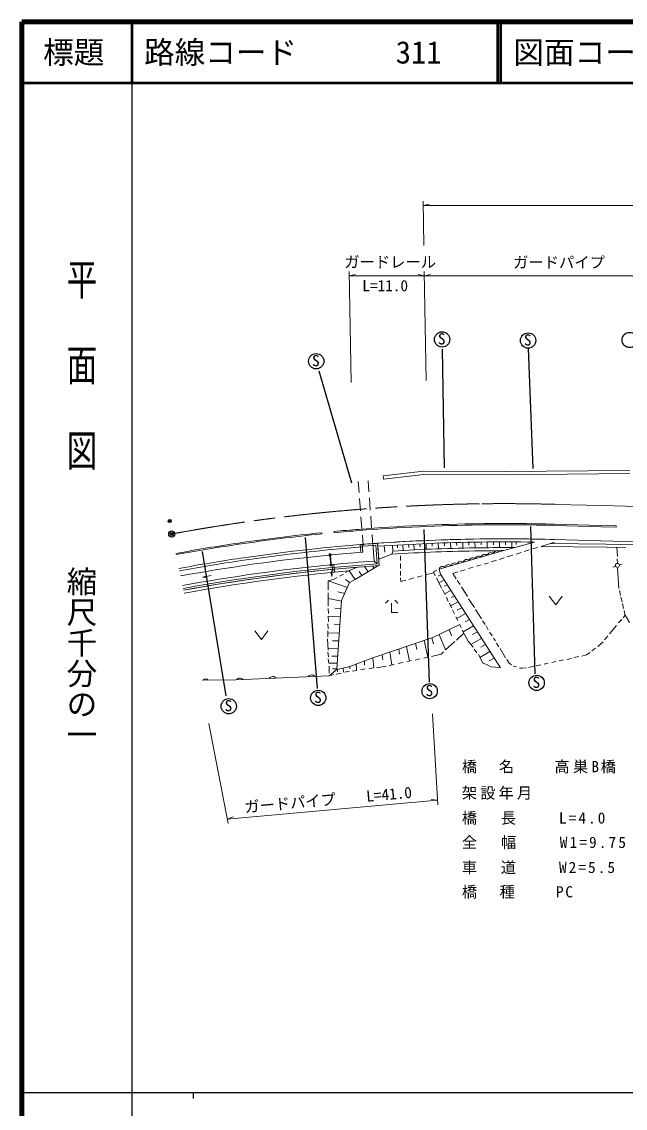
# Model space of a CAD drawing. Units: millimetres, scale not verified. Extents: x 40000 to 680000, y 20000 to 380000.
# Drawn here: x 40000 to 138661, y 202409 to 380000 of the extents above; entities that cross this region are included whole.
import ezdxf
from ezdxf.enums import TextEntityAlignment as Align

# ---------------------------------------------------------------- set-up
doc = ezdxf.new("R2010")
doc.units = ezdxf.units.MM
doc.header["$LTSCALE"] = 1000
doc.header["$PDMODE"] = 32
doc.header["$PDSIZE"] = 500
doc.linetypes.add('CHAIN', pattern=[18.5, 12, -1.5, 3.5, -1.5])
for name, color, linetype, lineweight in [('M-BGD', 7, 'Continuous', 13), ('M-BMK', 2, 'CHAIN', 13), ('M-BMK-SRVR', 3, 'Continuous', 25), ('M-STR-HTXT', 7, 'Continuous', 13), ('M-STR-STR1', 1, 'Continuous', 13), ('M-TTL', 2, 'Continuous', 140), ('M-TTL-BAND', 7, 'Continuous', 25), ('M-TTL-LINE', 7, 'Continuous', 50)]:
    doc.layers.add(name, color=color, linetype=linetype, lineweight=lineweight)
doc.layers.add('M-OTRS', color=6, linetype='Continuous')
doc.layers.add('M-TTL-TXT', color=7, linetype='Continuous')
doc.styles.add('@ＭＳ ゴシック', font='')
doc.styles.add('ＭＳ ゴシック', font='')
doc.styles.get('@ＭＳ ゴシック').set_extended_font_data('@MS Gothic')
doc.styles.get('ＭＳ ゴシック').set_extended_font_data('MS Gothic')

msp = doc.modelspace()

# ---------------------------------------------------------------- linework, layer by layer
at = {"layer": 'M-BGD', "lineweight": 25}
for p, q in [((109086, 307063), (108764, 326494)), ((123601, 306992), (122853, 326565)), ((93968, 304572), (88614, 322908)), ((106640, 272060), (105778, 297010)), ((123950, 273391), (123203, 297507)), ((88326, 270994), (86391, 295705)), ((73437, 269825), (69545, 293391))]:
    msp.add_line(p, q, dxfattribs=at)
at = {"layer": 'M-BGD'}
for p, q in [((99064, 305756), (105689, 306535)), ((99064, 305756), (99125, 305239)), ((99125, 305239), (105718, 306014)), ((105689, 306535), (118901, 306473)), ((105718, 306014), (118902, 305953)), ((118901, 306473), (139423, 306676)), ((118902, 305953), (139410, 306156)), ((91060, 296479), (91040, 296678)), ((91060, 296479), (91040, 296678)), ((127138, 297670), (134737, 297457)), ((127144, 297869), (134742, 297657)), ((134737, 297457), (137151, 297390)), ((134742, 297657), (137156, 297590)), ((137151, 297390), (137156, 297590)), ((137151, 297390), (137156, 297590)), ((89050, 296484), (89069, 296285)), ((89050, 296484), (89069, 296285)), ((109097, 294823), (109113, 294342)), ((110097, 294854), (110125, 293918)), ((111096, 294882), (111109, 294402)), ((112096, 294907), (112118, 293970)), ((113096, 294928), (113105, 294447)), ((114096, 294946), (114111, 294009)), ((115095, 294961), (115101, 294480)), ((116095, 294972), (116104, 294035)), ((117095, 294980), (117098, 294498)), ((118095, 294984), (118097, 294047)), ((119095, 294985), (119087, 294491)), ((120095, 294982), (120091, 294045)), ((120588, 294043), (123796, 294944)), ((120838, 294978), (120837, 294581)), ((126907, 294875), (124908, 294248)), ((127074, 295370), (134672, 295158)), ((134672, 295158), (150049, 294729)), ((134672, 295158), (150049, 294729)), ((90241, 293027), (90260, 292828)), ((90241, 293027), (90270, 292728)), ((90559, 292857), (90540, 293056)), ((90569, 292757), (90540, 293056)), ((95445, 293290), (95346, 294544)), ((95744, 293314), (95645, 294568)), ((95669, 294270), (97564, 294414)), ((95744, 293314), (95669, 294270)), ((97391, 294701), (97609, 291851)), ((97414, 294403), (97564, 294414)), ((97564, 294414), (97893, 294439)), ((97893, 294439), (98124, 291407)), ((98169, 294757), (98446, 291129)), ((98169, 294757), (98207, 294258)), ((98207, 294258), (98366, 292181)), ((99241, 294329), (99332, 293295)), ((100671, 293482), (100479, 292969)), ((100671, 293482), (100479, 292969)), ((100671, 293482), (100615, 294418)), ((101410, 294466), (101443, 294030)), ((102291, 294517), (102357, 293582)), ((103223, 294568), (103272, 294080)), ((104102, 294614), (104149, 293678)), ((105101, 294663), (105123, 294183)), ((106100, 294708), (106140, 293772)), ((107099, 294749), (107118, 294269)), ((108098, 294788), (108132, 293851)), ((118066, 293333), (108219, 290528)), ((118817, 293548), (118066, 293333)), ((118826, 293548), (120588, 294043)), ((121617, 293261), (120830, 292999)), ((122959, 293658), (122142, 293389)), ((124300, 294063), (123475, 293824)), ((124908, 294248), (135523, 294134)), ((126504, 294731), (135528, 294634)), ((135519, 294134), (138727, 294045)), ((135528, 294634), (150035, 294229)), ((137282, 294085), (137383, 292604)), ((90360, 292837), (90370, 292738)), ((90370, 292738), (90505, 291344)), ((90405, 291335), (90430, 291086)), ((90460, 292847), (90469, 292748)), ((90469, 292748), (90604, 291354)), ((90515, 291245), (90505, 291344)), ((90614, 291255), (90604, 291354)), ((90728, 291115), (90704, 291364)), ((90728, 291115), (90714, 291264)), ((91136, 290019), (91012, 291293)), ((97609, 291851), (98124, 291407)), ((100479, 292969), (98366, 292181)), ((101904, 291427), (101934, 290648)), ((101911, 292707), (101942, 291928)), ((116306, 291565), (115573, 291349)), ((117605, 292003), (116757, 291726)), ((118854, 292385), (118067, 292123)), ((120259, 292793), (119304, 292551)), ((137341, 292233), (137392, 291467)), ((138176, 291367), (137706, 291213)), ((90415, 291235), (90430, 291086)), ((90627, 290231), (90690, 289326)), ((90837, 289990), (90728, 291115)), ((92585, 289719), (91953, 289365)), ((93443, 290231), (92948, 289973)), ((93443, 290231), (94818, 290851)), ((93534, 290272), (94506, 288824)), ((98309, 291119), (94483, 288810)), ((95147, 290136), (95592, 289476)), ((96015, 290947), (96624, 290100)), ((97373, 290948), (97589, 290683)), ((101934, 290222), (101925, 289467)), ((107361, 289946), (105990, 289573)), ((107836, 290379), (107305, 290066)), ((107305, 290066), (107593, 289438)), ((108520, 289584), (108097, 289400)), ((108217, 290532), (108446, 289699)), ((118248, 274399), (108446, 289699)), ((111265, 290099), (110471, 289801)), ((110471, 289801), (111044, 288922)), ((112494, 290426), (111669, 290188)), ((113030, 290641), (113802, 290833)), ((115110, 291234), (114316, 291003)), ((137095, 291001), (136605, 290837)), ((137596, 287382), (137395, 290674)), ((70953, 289467), (69600, 289206)), ((90083, 288468), (90075, 287103)), ((90105, 288617), (90083, 288468)), ((90971, 288833), (90105, 288617)), ((90105, 288617), (93232, 287520)), ((91581, 289149), (90971, 288833)), ((93591, 288358), (92300, 285384)), ((92910, 288858), (93591, 288358)), ((94483, 288810), (93591, 288358)), ((101914, 289103), (101954, 288526)), ((101954, 288526), (102791, 288735)), ((104112, 289090), (103255, 288844)), ((104634, 289227), (105436, 289427)), ((107813, 289099), (108622, 287433)), ((109051, 288760), (108198, 288308)), ((109556, 287979), (109037, 287731)), ((111167, 288658), (111652, 288025)), ((90075, 286644), (90112, 284491)), ((91673, 286807), (92805, 286547)), ((108781, 287178), (109219, 286304)), ((110158, 287046), (109133, 286476)), ((109419, 285961), (109727, 285252)), ((110745, 286135), (110186, 285885)), ((111882, 287623), (112846, 286029)), ((126247, 286121), (127297, 284721)), ((127297, 284721), (128347, 286121)), ((137734, 287023), (137896, 286244)), ((137942, 285928), (138157, 285195)), ((90096, 285705), (92293, 285291)), ((92300, 285384), (91490, 274249)), ((99968, 285441), (99468, 284941)), ((100468, 283441), (100468, 284941)), ((101468, 284941), (100968, 285441)), ((109935, 284943), (110250, 284202)), ((111339, 285183), (110106, 284541)), ((111956, 284220), (111185, 283848)), ((113046, 285686), (113991, 284283)), ((138234, 284887), (138395, 284108)), ((90076, 282867), (92101, 282725)), ((90076, 282867), (90130, 281972)), ((90100, 284094), (90146, 283254)), ((91159, 284139), (92202, 284037)), ((101468, 283441), (100468, 283441)), ((110432, 283887), (110763, 283216)), ((110979, 282746), (111303, 282106)), ((112555, 283285), (111118, 282471)), ((114180, 283937), (115148, 282409)), ((138653, 283028), (138299, 282593)), ((138477, 283768), (138613, 283096)), ((138613, 283096), (139367, 281786)), ((90066, 281596), (90104, 280786)), ((91053, 281540), (92014, 281455)), ((107210, 279339), (111608, 281463)), ((109900, 280638), (110268, 279620)), ((111608, 281463), (111848, 280997)), ((113845, 281272), (112166, 280279)), ((113187, 282298), (112486, 281915)), ((115322, 282092), (115731, 281506)), ((115904, 281254), (116258, 280621)), ((137209, 281316), (136075, 279950)), ((138072, 282320), (137532, 281727)), ((78126, 280443), (79176, 279043)), ((79176, 279043), (80226, 280443)), ((89960, 279112), (90079, 277307)), ((90030, 280440), (90061, 279465)), ((90040, 280141), (91913, 280071)), ((107210, 279339), (97368, 276052)), ((105776, 278862), (106378, 276160)), ((107028, 279278), (107292, 278321)), ((108231, 279832), (109287, 277336)), ((112276, 280071), (111067, 278931)), ((112008, 280578), (112969, 278760)), ((115176, 279193), (113430, 278201)), ((114487, 280269), (113689, 279847)), ((116451, 280244), (116906, 279603)), ((117094, 279257), (117441, 278787)), ((135792, 279637), (135268, 278982)), ((90062, 277560), (91727, 277503)), ((90818, 278803), (91821, 278801)), ((101627, 277483), (101765, 276648)), ((102907, 277909), (103367, 275497)), ((104393, 278403), (104589, 277385)), ((110802, 278681), (109287, 277336)), ((112969, 278760), (113780, 277776)), ((113968, 277429), (114407, 276851)), ((116524, 277090), (114910, 276104)), ((115807, 278209), (115031, 277752)), ((117592, 278431), (118008, 277814)), ((118193, 277565), (119081, 276050)), ((133807, 277610), (133198, 277163)), ((135026, 278637), (134168, 277871)), ((90040, 276969), (90132, 276206)), ((90111, 275873), (90220, 275172)), ((90689, 276297), (91642, 276286)), ((97368, 276052), (93609, 274614)), ((96028, 275540), (96054, 274832)), ((97381, 276056), (97535, 274398)), ((98927, 276573), (99040, 275707)), ((100187, 277005), (100478, 274858)), ((101510, 275078), (102343, 275285)), ((102939, 275391), (103710, 275583)), ((104310, 275677), (105081, 275869)), ((106378, 276160), (105705, 275992)), ((106984, 276250), (108582, 276631)), ((108923, 277019), (108582, 276631)), ((114679, 276558), (115419, 275104)), ((117235, 275998), (116431, 275550)), ((119301, 275777), (119704, 275143)), ((126656, 275278), (127312, 275408)), ((127842, 275514), (128583, 275699)), ((129085, 275786), (129864, 275947)), ((130262, 276060), (131072, 276229)), ((132317, 276502), (131543, 276309)), ((132900, 276914), (132317, 276502)), ((90220, 275172), (91555, 275150)), ((91542, 274185), (90240, 273101)), ((90261, 274692), (90255, 273502)), ((90780, 274222), (91492, 274249)), ((91424, 273348), (92234, 273517)), ((91555, 274169), (91492, 274249)), ((91555, 274169), (91621, 273727)), ((93609, 274614), (91558, 274145)), ((92538, 274369), (92598, 273675)), ((92819, 273665), (93560, 273849)), ((93609, 274614), (93619, 274257)), ((94735, 273973), (94078, 273874)), ((94697, 275031), (94747, 273993)), ((94747, 273993), (94735, 273973)), ((95369, 274085), (96155, 274215)), ((97524, 274380), (96767, 274257)), ((97535, 274398), (97524, 274380)), ((98013, 274387), (99549, 274664)), ((100079, 274774), (100888, 274943)), ((115359, 275223), (116293, 274790)), ((116293, 274790), (116711, 274533)), ((116711, 274533), (118229, 274429)), ((119704, 275143), (120037, 274879)), ((120318, 274688), (120902, 274572)), ((121379, 274365), (121782, 274329)), ((121782, 274329), (122489, 274382)), ((121782, 274329), (122489, 274382)), ((122891, 274477), (123693, 274677)), ((124103, 274744), (124851, 274898)), ((125382, 274999), (126061, 275169)), ((69485, 272397), (75009, 272425)), ((75009, 272425), (90240, 273101)), ((90240, 273101), (91015, 273281))]:
    msp.add_line(p, q, dxfattribs=at)
for points in [[(90572, 289819), (90690, 289326), (90739, 289831)], [(70075, 289383), (69600, 289206), (70106, 289219)]]:
    msp.add_lwpolyline(points, dxfattribs=at)
at = {"layer": 'M-BGD', "lineweight": 25}
for centre in [(108714, 328076), (122771, 327897), (139381, 327983), (88135, 324511), (106683, 270584), (124171, 271940), (88478, 269479), (73841, 268123)]:
    msp.add_circle(centre, 1250, dxfattribs=at)
at = {"layer": 'M-BGD'}
msp.add_circle((137389, 291141), 326, dxfattribs=at)
for centre, radius, start, end in [((118862, 1235), 296750, 94.58853, 95.37969), ((118862, 1235), 296750, 94.58853, 95.37969), ((118862, 1235), 296550, 94.58853, 95.37956), ((118862, 1235), 296550, 94.58853, 95.37956), ((118862, 1235), 296750, 90.76881, 94.58853), ((118862, 1235), 296750, 90.76881, 94.58853), ((118862, 1235), 296550, 90.76881, 94.58853), ((118862, 1235), 296550, 90.76881, 94.58853), ((118862, 1235), 296750, 88.40078, 90.76881), ((118862, 1235), 296550, 88.40078, 90.76881), ((118862, 1235), 296750, 95.76585, 98.40824), ((118862, 1235), 296750, 95.76585, 98.40824), ((118862, 1235), 296550, 95.76598, 98.40824), ((118862, 1235), 296550, 95.76598, 98.40824), ((118862, 1235), 294250, 90.76881, 94.58853), ((118862, 1235), 294250, 90.76881, 94.03262), ((118862, 1235), 293750, 90.76881, 94.03206), ((118862, 1235), 293750, 90.76881, 94.03206), ((118862, 1235), 294250, 88.71547, 90.76881), ((118862, 1235), 294250, 88.40078, 90.76881), ((118862, 1235), 293750, 89.0376, 90.76881), ((118862, 1235), 293750, 89.0376, 90.76881), ((118862, 1235), 293750, 88.40078, 88.4307), ((118862, 1235), 296750, 98.40824, 100.41999), ((118862, 1235), 296750, 98.40824, 100.41999), ((118862, 1235), 296550, 98.40824, 100.41911), ((118862, 1235), 296550, 98.40824, 100.41911), ((118862, 1235), 294250, 94.58853, 98.40824), ((118862, 1235), 294250, 94.58853, 98.40824), ((118862, 1235), 293850, 94.52548, 98.40824), ((118862, 1235), 293192, 95.54345, 95.60208), ((118862, 1235), 293192, 95.54345, 95.60208), ((118862, 1235), 292992, 94.52549, 95.54345), ((118862, 1235), 292992, 94.52549, 95.54345), ((118862, 1235), 294250, 94.52547, 94.58853), ((118862, 1235), 294250, 94.15526, 94.52523), ((118862, 1235), 294250, 94.03262, 94.18447), ((118862, 1235), 292313, 90.76881, 93.60566), ((118862, 1235), 292813, 90.76881, 93.56189), ((118862, 1235), 292813, 90.76881, 93.56189), ((118862, 1235), 292813, 89.66225, 90.76881), ((118862, 1235), 292813, 89.66225, 90.76881), ((118862, 1235), 292313, 90.00719, 90.76881), ((116667, 292636), 587, 45.1627, 166.64102), ((117652, 292917), 587, 45.1627, 166.64102), ((118862, 1235), 294250, 98.40824, 100.40892), ((118862, 1235), 294250, 98.40824, 100.40892), ((118862, 1235), 293850, 98.40824, 100.40713), ((118862, 1235), 292992, 95.60212, 100.40328), ((118862, 1235), 292992, 95.60212, 100.40328), ((118862, 1235), 290912, 94.08796, 100.39384), ((118862, 1235), 292892, 95.58258, 95.60214), ((118862, 1235), 292992, 95.56301, 95.58257), ((118862, 1235), 291492, 95.58277, 95.60242), ((118862, 1235), 292892, 95.54345, 95.56302), ((118862, 1235), 291392, 95.56312, 95.58278), ((118862, 1235), 291492, 95.54345, 95.56311), ((118862, 1235), 291392, 94.18279, 95.54345), ((118862, 1235), 291392, 94.18279, 95.54345), ((109774, 290673), 587, 45.1627, 166.64102), ((110759, 290953), 587, 45.1627, 166.64102), ((111744, 291234), 587, 45.1627, 166.64102), ((112728, 291514), 587, 45.1627, 166.64102), ((113713, 291795), 587, 45.1627, 166.64102), ((114698, 292075), 587, 45.1627, 166.64102), ((115683, 292356), 587, 45.1627, 166.64102), ((118862, 1235), 291392, 95.60244, 100.39603), ((118862, 1235), 291392, 95.60244, 100.39603), ((118862, 1235), 290612, 94.02853, 100.39247), ((118862, 1235), 290612, 94.74595, 100.39247), ((118862, 1235), 290112, 95.02665, 100.39018), ((118862, 1235), 291242, 95.54345, 95.60247), ((118862, 1235), 291242, 95.54345, 95.60247), ((108789, 290392), 587, 45.1627, 166.64102), ((70084, 272199), 410, 29.57531, 151.00562), ((75650, 272128), 596, 35.58861, 149.49658), ((81047, 272258), 722, 39.53488, 145.55031), ((87405, 272525), 708, 41.92412, 143.16106)]:
    msp.add_arc(centre, radius, start, end, dxfattribs=at)
at = {"layer": 'M-BMK'}
for p, q in [((127235, 301118), (134833, 300906)), ((134833, 300906), (150210, 300477))]:
    msp.add_line(p, q, dxfattribs=at)
for start, end in [(94.58853, 98.40824), (90.76881, 94.58853), (88.40078, 90.76881), (98.40824, 100.4341)]:
    msp.add_arc((118862, 1235), 300000, start, end, dxfattribs=at)
at = {"layer": 'M-BMK-SRVR'}
msp.add_circle((64531, 296274), 500, dxfattribs=at)
msp.add_point((64531, 296274), dxfattribs=at)
at = {"layer": 'M-OTRS'}
for p in [(64202, 298384), (64531, 296274)]:
    msp.add_point(p, dxfattribs=at)
at = {"layer": 'M-STR-HTXT'}
for p, q in [((105735, 343436), (105613, 350678)), ((105625, 349941), (106625, 350191)), ((105625, 349941), (170847, 349941)), ((93845, 321042), (93539, 339178)), ((93552, 338441), (94552, 338691)), ((93552, 338441), (105820, 338441)), ((105820, 338441), (104813, 338663)), ((106108, 321367), (105807, 339178)), ((105820, 338441), (106820, 338691)), ((105820, 338441), (160485, 338441)), ((107160, 266875), (107994, 252016)), ((70572, 265313), (73723, 248959)), ((73583, 249682), (107953, 252751)), ((107953, 252751), (106930, 252883)), ((73583, 249682), (74557, 250020))]:
    msp.add_line(p, q, dxfattribs=at)
at = {"layer": 'M-STR-STR1'}
for p, q in [((95016, 304851), (95153, 303056)), ((96748, 303177), (96612, 304972)), ((95228, 302059), (95380, 300065)), ((96975, 300186), (96824, 302180)), ((95455, 299068), (95607, 297073)), ((97202, 297195), (97051, 299189)), ((95682, 296076), (95819, 294281)), ((97414, 294403), (97278, 296197))]:
    msp.add_line(p, q, dxfattribs=at)
at = {"layer": 'M-TTL'}
for p, q in [((40000, 380000), (40000, 20000)), ((680000, 380000), (40000, 380000))]:
    msp.add_line(p, q, dxfattribs=at)
at = {"layer": 'M-TTL-BAND'}
for p, q in [((58000, 370000), (58000, 20000)), ((40000, 205000), (579000, 205000)), ((68000, 205000), (68000, 204000))]:
    msp.add_line(p, q, dxfattribs=at)
at = {"layer": 'M-TTL-LINE'}
for p, q in [((58000, 380000), (58000, 370000)), ((117750, 380000), (117750, 370000)), ((118250, 380000), (118250, 370000)), ((40000, 370000), (680000, 370000))]:
    msp.add_line(p, q, dxfattribs=at)

# ---------------------------------------------------------------- texts
at = {"layer": 'M-BGD', "style": 'ＭＳ ゴシック'}
for p in [(108035, 326702), (122092, 326524), (87456, 323138), (123492, 270566), (87799, 268106), (106004, 269210), (73162, 266749)]:
    msp.add_text('S', height=1833, dxfattribs=at).set_placement(p, align=Align.BOTTOM_LEFT)
at = {"layer": 'M-STR-HTXT', "style": 'ＭＳ ゴシック'}
for s, p in [('ガードレール', (92726, 339264)), ('ガードパイプ\u3000\u3000L=50.0', (120323, 339201)), ('L=11.0', (95675, 335400))]:
    msp.add_text(s, height=1833, dxfattribs=at).set_placement(p, align=Align.BOTTOM_LEFT)
msp.add_text('ガードパイプ\u3000\u3000L=41.0', height=1833, rotation=5.103, dxfattribs=at).set_placement((76529, 250170), align=Align.BOTTOM_LEFT)
at = {"layer": 'M-STR-HTXT', "char_height": 1833, "attachment_point": 7, "style": 'ＭＳ ゴシック'}
for s, insert in [('\\T1.21;橋\u3000名\u3000\u3000高巣B橋', (111949, 257127)), ('\\T1.2;架設年月\u3000', (111949, 252831)), ('\\T1.27;橋\u3000長\u3000\u3000L=4.0', (111949, 248733)), ('\\T1.28;全\u3000幅\u3000\u3000W1=9.75', (111949, 244753)), ('\\T1.27;車\u3000道\u3000\u3000W2=5.5', (111949, 240655)), ('\\T1.23;橋\u3000種\u3000\u3000PC', (111949, 236675))]:
    msp.add_mtext(s, dxfattribs=dict(at, insert=insert))
at = {"layer": 'M-TTL-BAND', "style": '@ＭＳ ゴシック', "width": 1.4}
msp.add_text('平  面  図', height=3666, rotation=270, dxfattribs=at).set_placement((49777, 306475), align=Align.MIDDLE_RIGHT)
at = {"layer": 'M-TTL-BAND', "style": '@ＭＳ ゴシック'}
msp.add_text('縮尺千分の一', height=3666, rotation=270, dxfattribs=at).set_placement((49777, 261030), align=Align.MIDDLE_RIGHT)
at = {"layer": 'M-TTL-TXT', "style": 'ＭＳ ゴシック'}
msp.add_text('標題', height=3666, dxfattribs=at).set_placement((48500, 375000), align=Align.MIDDLE_CENTER)
for s, p in [('路線コード', (60000, 375000)), ('311', (101142, 375000)), ('図面コード', (120380, 375000))]:
    msp.add_text(s, height=3666, dxfattribs=at).set_placement(p, align=Align.MIDDLE_LEFT)

doc.saveas('drawing.dxf')
